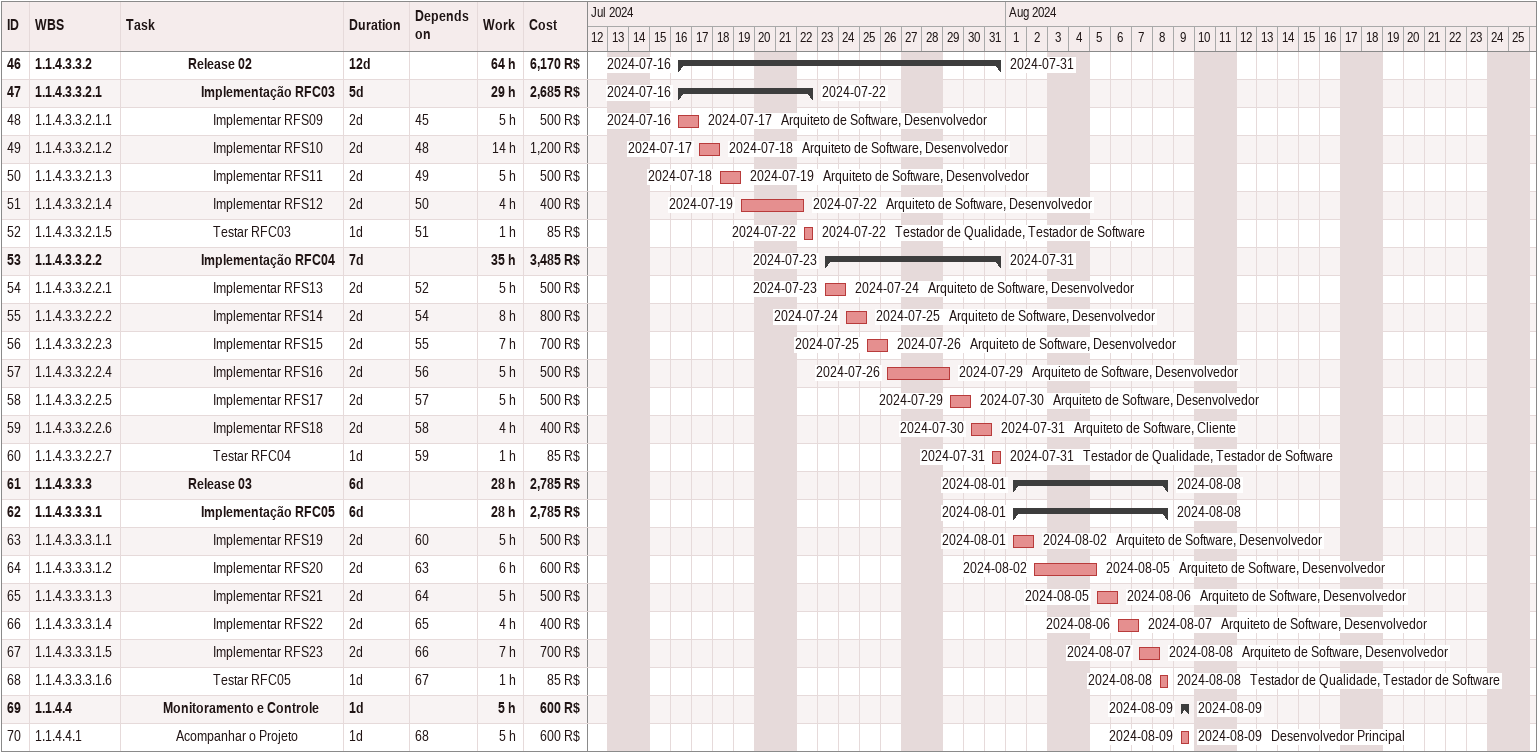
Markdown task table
| ID | WBS | Task | Duration | Start | Finish | Predecessors | Resources | Work (h) | Cost (R$) |
|---|---|---|---|---|---|---|---|---|---|
| 46 | 1.1.4.3.3.2 | **Release 02** | 12d | 2024-07-16 | 2024-07-31 |  |  | 64 | 6170 |
| 47 | 1.1.4.3.3.2.1 | **Implementação RFC03** | 5d | 2024-07-16 | 2024-07-22 |  |  | 29 | 2685 |
| 48 | 1.1.4.3.3.2.1.1 | Implementar RFS09 | 2d | 2024-07-16 | 2024-07-17 | 45 | Arquiteto de Software, Desenvolvedor | 5 | 500 |
| 49 | 1.1.4.3.3.2.1.2 | Implementar RFS10 | 2d | 2024-07-17 | 2024-07-18 | 48 | Arquiteto de Software, Desenvolvedor | 14 | 1200 |
| 50 | 1.1.4.3.3.2.1.3 | Implementar RFS11 | 2d | 2024-07-18 | 2024-07-19 | 49 | Arquiteto de Software, Desenvolvedor | 5 | 500 |
| 51 | 1.1.4.3.3.2.1.4 | Implementar RFS12 | 2d | 2024-07-19 | 2024-07-22 | 50 | Arquiteto de Software, Desenvolvedor | 4 | 400 |
| 52 | 1.1.4.3.3.2.1.5 | Testar RFC03 | 1d | 2024-07-22 | 2024-07-22 | 51 | Testador de Qualidade, Testador de Software | 1 | 85 |
| 53 | 1.1.4.3.3.2.2 | **Implementação RFC04** | 7d | 2024-07-23 | 2024-07-31 |  |  | 35 | 3485 |
| 54 | 1.1.4.3.3.2.2.1 | Implementar RFS13 | 2d | 2024-07-23 | 2024-07-24 | 52 | Arquiteto de Software, Desenvolvedor | 5 | 500 |
| 55 | 1.1.4.3.3.2.2.2 | Implementar RFS14 | 2d | 2024-07-24 | 2024-07-25 | 54 | Arquiteto de Software, Desenvolvedor | 8 | 800 |
| 56 | 1.1.4.3.3.2.2.3 | Implementar RFS15 | 2d | 2024-07-25 | 2024-07-26 | 55 | Arquiteto de Software, Desenvolvedor | 7 | 700 |
| 57 | 1.1.4.3.3.2.2.4 | Implementar RFS16 | 2d | 2024-07-26 | 2024-07-29 | 56 | Arquiteto de Software, Desenvolvedor | 5 | 500 |
| 58 | 1.1.4.3.3.2.2.5 | Implementar RFS17 | 2d | 2024-07-29 | 2024-07-30 | 57 | Arquiteto de Software, Desenvolvedor | 5 | 500 |
| 59 | 1.1.4.3.3.2.2.6 | Implementar RFS18 | 2d | 2024-07-30 | 2024-07-31 | 58 | Arquiteto de Software, Cliente | 4 | 400 |
| 60 | 1.1.4.3.3.2.2.7 | Testar RFC04 | 1d | 2024-07-31 | 2024-07-31 | 59 | Testador de Qualidade, Testador de Software | 1 | 85 |
| 61 | 1.1.4.3.3.3 | **Release 03** | 6d | 2024-08-01 | 2024-08-08 |  |  | 28 | 2785 |
| 62 | 1.1.4.3.3.3.1 | **Implementação RFC05** | 6d | 2024-08-01 | 2024-08-08 |  |  | 28 | 2785 |
| 63 | 1.1.4.3.3.3.1.1 | Implementar RFS19 | 2d | 2024-08-01 | 2024-08-02 | 60 | Arquiteto de Software, Desenvolvedor | 5 | 500 |
| 64 | 1.1.4.3.3.3.1.2 | Implementar RFS20 | 2d | 2024-08-02 | 2024-08-05 | 63 | Arquiteto de Software, Desenvolvedor | 6 | 600 |
| 65 | 1.1.4.3.3.3.1.3 | Implementar RFS21 | 2d | 2024-08-05 | 2024-08-06 | 64 | Arquiteto de Software, Desenvolvedor | 5 | 500 |
| 66 | 1.1.4.3.3.3.1.4 | Implementar RFS22 | 2d | 2024-08-06 | 2024-08-07 | 65 | Arquiteto de Software, Desenvolvedor | 4 | 400 |
| 67 | 1.1.4.3.3.3.1.5 | Implementar RFS23 | 2d | 2024-08-07 | 2024-08-08 | 66 | Arquiteto de Software, Desenvolvedor | 7 | 700 |
| 68 | 1.1.4.3.3.3.1.6 | Testar RFC05 | 1d | 2024-08-08 | 2024-08-08 | 67 | Testador de Qualidade, Testador de Software | 1 | 85 |
| 69 | 1.1.4.4 | **Monitoramento e Controle** | 1d | 2024-08-09 | 2024-08-09 |  |  | 5 | 600 |
| 70 | 1.1.4.4.1 | Acompanhar o Projeto | 1d | 2024-08-09 | 2024-08-09 | 68 | Desenvolvedor Principal | 5 | 600 |
